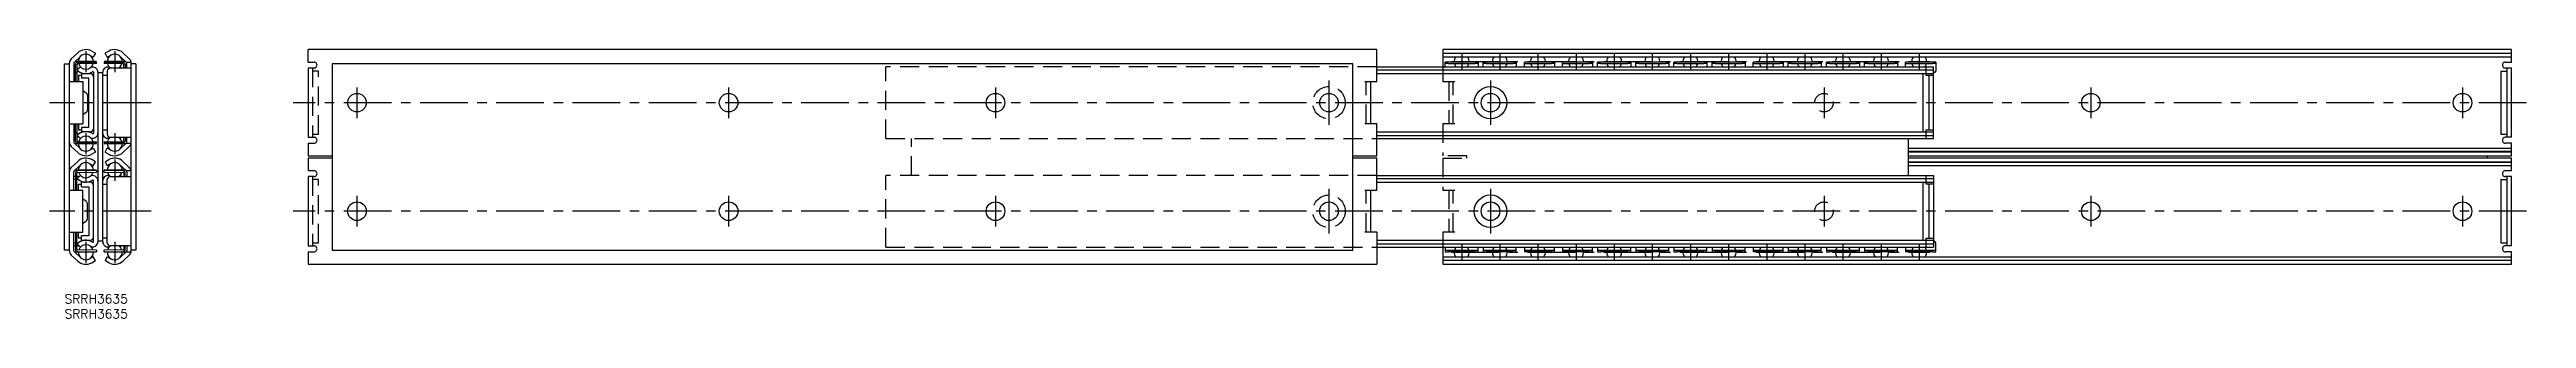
# Model space of a CAD drawing. Extents: x -5 to 820, y -8 to 81.
import ezdxf

# ---------------------------------------------------------------- set-up
doc = ezdxf.new("R2010")
doc.units = 0
doc.header["$LTSCALE"] = 0.5
doc.linetypes.add('CENTER', pattern=[50.8, 31.75, -6.35, 6.35, -6.35])
doc.linetypes.add('DASHED', pattern=[19.05, 12.7, -6.35])
for name, color, linetype in [('MSM_CENTER', 1, 'CENTER'), ('MSM_CONTINUOUS', 7, 'CONTINUOUS'), ('MSM_DASHED', 4, 'DASHED'), ('MSM_PART_NUMBER', 7, 'CONTINUOUS')]:
    doc.layers.add(name, color=color, linetype=linetype)
doc.styles.get("Standard").update_dxf_attribs({"font": 'txt.shx', "height": 5.5, "bigfont": 'bigfont.shx'})

# ---------------------------------------------------------------- blocks, each defined once
blk = doc.blocks.new('*U11')
at = {"layer": 'MSM_PART_NUMBER'}
blk.add_text('SRRH3635', height=3, dxfattribs=at).set_placement((0, -3))
blk = doc.blocks.new('*U12')
at = {"layer": 'MSM_PART_NUMBER'}
blk.add_text('SRRH3635', height=3, dxfattribs=at).set_placement((0, -8))

msp = doc.modelspace()

# ---------------------------------------------------------------- linework, layer by layer
at = {"layer": 'MSM_CENTER'}
for p, q in [((10.6, 77.4), (3.6, 77.4)), ((7.1, 80.9), (7.1, 73.9)), ((20.2, 77.4), (13.2, 77.4)), ((16.7, 80.9), (16.7, 73.9)), ((461.91, 77.4), (621.31, 77.4)), ((465.41, 79.89), (465.41, 74.67)), ((478.11, 79.89), (478.11, 74.67)), ((490.81, 79.89), (490.81, 74.67)), ((503.51, 79.89), (503.51, 74.67)), ((516.21, 79.89), (516.21, 74.67)), ((528.91, 79.89), (528.91, 74.67)), ((541.61, 79.89), (541.61, 74.67)), ((554.31, 79.89), (554.31, 74.67)), ((567.01, 79.89), (567.01, 74.67)), ((579.71, 79.89), (579.71, 74.67)), ((592.41, 79.89), (592.41, 74.67)), ((605.11, 79.89), (605.11, 74.67)), ((617.81, 79.89), (617.81, 74.67)), ((97.41, 68.8), (97.41, 58.6)), ((221.21, 68.85), (221.21, 58.65)), ((310.11, 68.85), (310.11, 58.65)), ((421.21, 71.15), (421.21, 56.35)), ((475.01, 71.15), (475.01, 56.35)), ((586.11, 68.85), (586.11, 58.65)), ((675.01, 68.85), (675.01, 58.65)), ((798.81, 68.85), (798.81, 58.65)), ((28.8, 63.75), (-5, 63.75)), ((820.11, 63.75), (76.11, 63.75)), ((10.6, 50.1), (3.6, 50.1)), ((7.1, 53.6), (7.1, 46.6)), ((20.2, 50.1), (13.2, 50.1)), ((16.7, 53.6), (16.7, 46.6)), ((10.6, 41.3), (3.6, 41.3)), ((7.1, 44.8), (7.1, 37.8)), ((20.2, 41.3), (13.2, 41.3)), ((16.7, 44.8), (16.7, 37.8)), ((421.21, 35.05), (421.21, 20.25)), ((475.01, 35.05), (475.01, 20.25)), ((28.8, 27.65), (-5, 27.65)), ((820.11, 27.65), (76.11, 27.65)), ((97.41, 32.75), (97.41, 22.55)), ((221.21, 32.75), (221.21, 22.55)), ((310.11, 32.75), (310.11, 22.55)), ((586.11, 32.75), (586.11, 22.55)), ((675.01, 32.75), (675.01, 22.55)), ((798.81, 32.75), (798.81, 22.55)), ((7.1, 17.5), (7.1, 10.5)), ((16.7, 17.5), (16.7, 10.5)), ((465.41, 16.73), (465.41, 11.51)), ((478.11, 16.73), (478.11, 11.51)), ((490.81, 16.73), (490.81, 11.51)), ((503.51, 16.73), (503.51, 11.51)), ((516.21, 16.73), (516.21, 11.51)), ((528.91, 16.73), (528.91, 11.51)), ((541.61, 16.73), (541.61, 11.51)), ((554.31, 16.73), (554.31, 11.51)), ((567.01, 16.73), (567.01, 11.51)), ((579.71, 16.73), (579.71, 11.51)), ((592.41, 16.73), (592.41, 11.51)), ((605.11, 16.73), (605.11, 11.51)), ((617.81, 16.73), (617.81, 11.51)), ((10.6, 14), (3.6, 14)), ((20.2, 14), (13.2, 14)), ((461.91, 14), (621.31, 14))]:
    msp.add_line(p, q, dxfattribs=at)
at = {"layer": 'MSM_CONTINUOUS'}
for p, q in [((0, 14.7), (0, 76.7)), ((0, 76.7), (1.6, 76.7)), ((1.6, 14.51), (1.6, 76.89)), ((2.24, 78.34), (4.38, 80.33)), ((3.1, 76.88), (3.1, 70.75)), ((3.6, 75.25), (3.1, 75.25)), ((5.4, 79.23), (3.26, 77.24)), ((3.6, 70.75), (3.6, 76.44)), ((4.1, 76.44), (4.1, 70.75)), ((4.1, 75.25), (4.87, 75.25)), ((4.22, 74.62), (5.3, 75.67)), ((4.29, 77.14), (10.6, 77.25)), ((10.61, 76.75), (4.3, 76.64)), ((9.57, 78.89), (8.31, 79.59)), ((9.04, 80.9), (10.3, 80.2)), ((10.3, 80.2), (9.57, 78.89)), ((10.61, 76.75), (10.6, 77.25)), ((13.2, 77.25), (13.19, 76.75)), ((19.5, 76.64), (13.19, 76.75)), ((13.2, 77.25), (19.51, 77.14)), ((14.76, 80.9), (13.5, 80.2)), ((14.23, 78.89), (13.5, 80.2)), ((14.23, 78.89), (15.49, 79.59)), ((22.2, 75.25), (15.2, 75.25)), ((15.42, 75.25), (15.33, 75.31)), ((20.53, 77.25), (18.4, 79.23)), ((18.5, 75.67), (18.93, 75.25)), ((19.42, 80.33), (21.56, 78.34)), ((19.7, 75.25), (19.7, 76.44)), ((20.2, 76.44), (20.2, 75.25)), ((20.53, 77.25), (22.17, 77.25)), ((20.7, 75.25), (20.7, 76.88)), ((22.2, 14.52), (22.2, 76.88)), ((23.8, 76.7), (22.2, 76.7)), ((23.8, 76.7), (23.8, 14.7)), ((437.11, 81.4), (81.11, 81.4)), ((81.11, 77.25), (81.11, 81.4)), ((81.11, 77.25), (83.11, 77.25)), ((83.11, 75.25), (81.11, 75.25)), ((81.11, 75.25), (81.11, 52.25)), ((89.11, 76.7), (89.11, 14.7)), ((429.11, 76.7), (89.11, 76.7)), ((429.11, 14.7), (429.11, 76.7)), ((437.11, 70.75), (437.11, 81.4)), ((437.11, 75.67), (622.61, 75.67)), ((437.11, 74.62), (622.61, 74.62)), ((815.11, 81.4), (459.11, 81.4)), ((459.11, 81.4), (459.11, 75.67)), ((459.11, 80.2), (815.11, 80.2)), ((815.11, 78.89), (459.11, 78.89)), ((459.91, 75.67), (459.91, 77.23)), ((469.91, 77.25), (460.91, 77.25)), ((460.91, 76.75), (469.91, 76.75)), ((470.91, 77.23), (470.91, 75.67)), ((472.61, 75.67), (472.61, 77.23)), ((482.61, 77.25), (473.61, 77.25)), ((473.61, 76.75), (482.61, 76.75)), ((483.61, 77.23), (483.61, 75.67)), ((495.31, 77.25), (486.31, 77.25)), ((486.31, 75.67), (486.31, 77.25)), ((486.31, 76.75), (495.31, 76.75)), ((496.31, 77.23), (496.31, 75.67)), ((508.01, 77.25), (499.01, 77.25)), ((499.01, 75.67), (499.01, 77.25)), ((499.01, 76.75), (508.01, 76.75)), ((509.01, 77.23), (509.01, 75.67)), ((510.71, 75.67), (510.71, 77.23)), ((520.71, 77.25), (511.71, 77.25)), ((511.71, 76.75), (520.71, 76.75)), ((521.71, 77.23), (521.71, 75.67)), ((523.41, 75.67), (523.41, 77.23)), ((533.41, 77.25), (524.41, 77.25)), ((524.41, 76.75), (533.41, 76.75)), ((534.41, 77.23), (534.41, 75.67)), ((536.11, 75.67), (536.11, 77.23)), ((546.11, 77.25), (537.11, 77.25)), ((537.11, 76.75), (546.11, 76.75)), ((547.11, 77.23), (547.11, 75.67)), ((548.81, 75.67), (548.81, 77.23)), ((558.81, 77.25), (549.81, 77.25)), ((549.81, 76.75), (558.81, 76.75)), ((559.81, 77.23), (559.81, 75.67)), ((571.51, 77.25), (562.51, 77.25)), ((562.51, 75.67), (562.51, 77.25)), ((562.51, 76.75), (571.51, 76.75)), ((572.51, 77.23), (572.51, 75.67)), ((574.21, 75.67), (574.21, 77.23)), ((584.21, 77.25), (575.21, 77.25)), ((575.21, 76.75), (584.21, 76.75)), ((585.21, 77.23), (585.21, 75.71)), ((586.91, 75.67), (586.91, 77.23)), ((596.91, 77.25), (587.91, 77.25)), ((587.91, 76.75), (596.91, 76.75)), ((597.91, 77.23), (597.91, 75.67)), ((599.61, 75.67), (599.61, 77.23)), ((609.61, 77.25), (600.61, 77.25)), ((600.61, 76.75), (609.61, 76.75)), ((610.61, 77.23), (610.61, 75.67)), ((622.31, 77.25), (613.31, 77.25)), ((613.31, 75.67), (613.31, 77.25)), ((613.31, 76.75), (622.31, 76.75)), ((620.11, 72.75), (620.11, 75.67)), ((622.61, 51.83), (622.61, 75.67)), ((623.31, 77.23), (623.31, 74.25)), ((813.11, 77.25), (815.11, 77.25)), ((815.11, 75.25), (813.11, 75.25)), ((813.61, 75.25), (813.61, 52.25)), ((815.11, 77.25), (815.11, 81.4)), ((815.11, 52.25), (815.11, 75.25)), ((1.6, 70.75), (6.1, 70.75)), ((3.1, 74.25), (3.6, 74.25)), ((3.6, 73.75), (4.1, 73.75)), ((4.1, 74.25), (4.63, 74.25)), ((4.6, 72.75), (4.6, 70.75)), ((5.6, 72.75), (4.6, 72.75)), ((5.6, 73.4), (5.6, 71.9)), ((5.6, 73.4), (8.6, 73.4)), ((8.1, 71.9), (5.6, 71.9)), ((6.1, 70.75), (6.1, 56.75)), ((6.1, 67.75), (7.15, 67.05)), ((7.6, 66.21), (7.6, 61.29)), ((8.1, 55.6), (8.1, 71.9)), ((9.6, 72.75), (9.54, 72.75)), ((9.6, 73.89), (9.6, 53.61)), ((11.1, 73.89), (11.1, 17.51)), ((12.7, 73.7), (11.1, 73.7)), ((12.7, 17.51), (12.7, 73.89)), ((14.2, 72.75), (12.7, 72.75)), ((14.2, 74.25), (14.2, 53.25)), ((433.11, 70.75), (437.11, 70.75)), ((435.11, 56.75), (435.11, 70.75)), ((437.11, 73.4), (622.61, 73.4)), ((619.11, 54.1), (619.11, 73.4)), ((622.61, 72.75), (620.11, 72.75)), ((621.11, 54.75), (621.11, 72.75)), ((622.81, 73.75), (622.61, 73.75)), ((811.61, 74.25), (813.61, 74.25)), ((811.61, 74.25), (811.61, 53.25)), ((7.15, 60.45), (6.1, 59.75)), ((1.6, 56.75), (6.1, 56.75)), ((3.1, 56.75), (3.1, 50.62)), ((3.6, 53.25), (3.1, 53.25)), ((3.6, 52.25), (3.1, 52.25)), ((3.26, 50.26), (5.4, 48.27)), ((3.6, 51.06), (3.6, 56.75)), ((4.1, 53.75), (3.6, 53.75)), ((4.1, 56.75), (4.1, 51.06)), ((4.63, 53.25), (4.1, 53.25)), ((4.87, 52.25), (4.1, 52.25)), ((5.3, 51.83), (4.22, 52.88)), ((10.6, 50.25), (4.29, 50.36)), ((4.3, 50.86), (10.61, 50.75)), ((4.6, 56.75), (4.6, 54.75)), ((4.6, 54.75), (5.6, 54.75)), ((5.6, 55.6), (5.6, 54.1)), ((5.6, 55.6), (8.1, 55.6)), ((8.6, 54.1), (5.6, 54.1)), ((9.54, 54.75), (9.6, 54.75)), ((10.6, 50.25), (10.61, 50.75)), ((12.7, 54.75), (14.2, 54.75)), ((13.19, 50.75), (19.5, 50.86)), ((13.19, 50.75), (13.2, 50.25)), ((19.51, 50.36), (13.2, 50.25)), ((15.2, 52.25), (22.2, 52.25)), ((15.33, 52.19), (15.42, 52.25)), ((18.4, 48.27), (20.53, 50.25)), ((18.93, 52.25), (18.5, 51.83)), ((19.7, 51.06), (19.7, 52.25)), ((20.2, 52.25), (20.2, 51.06)), ((20.53, 50.25), (22.2, 50.25)), ((20.7, 50.62), (20.7, 52.25)), ((81.11, 52.25), (83.11, 52.25)), ((81.11, 50.25), (83.11, 50.25)), ((81.11, 50.25), (81.11, 46.1)), ((437.11, 56.75), (433.11, 56.75)), ((437.11, 46.1), (437.11, 56.75)), ((437.11, 54.1), (622.61, 54.1)), ((437.11, 52.88), (622.61, 52.88)), ((437.11, 51.83), (622.61, 51.83)), ((614.11, 51.83), (614.11, 39.57)), ((620.11, 51.83), (620.11, 54.75)), ((620.11, 54.75), (622.61, 54.75)), ((811.61, 53.25), (813.61, 53.25)), ((815.11, 52.25), (813.11, 52.25)), ((815.11, 50.25), (813.11, 50.25)), ((815.11, 46.1), (815.11, 50.25)), ((4.38, 47.17), (2.24, 49.16)), ((4.38, 44.23), (2.24, 42.24)), ((3.26, 41.14), (5.4, 43.13)), ((8.31, 47.91), (9.57, 48.61)), ((8.31, 43.49), (9.57, 42.79)), ((10.3, 47.3), (9.04, 46.6)), ((10.3, 44.1), (9.04, 44.8)), ((9.57, 48.61), (10.3, 47.3)), ((9.57, 42.79), (10.3, 44.1)), ((13.5, 47.3), (14.23, 48.61)), ((13.5, 47.3), (14.76, 46.6)), ((13.5, 44.1), (14.76, 44.8)), ((13.5, 44.1), (14.23, 42.79)), ((15.49, 47.91), (14.23, 48.61)), ((15.49, 43.49), (14.23, 42.79)), ((18.4, 43.13), (20.53, 41.15)), ((21.56, 49.16), (19.42, 47.17)), ((21.56, 42.24), (19.42, 44.23)), ((81.11, 46.1), (89.11, 46.1)), ((89.11, 45.3), (81.11, 45.3)), ((81.11, 45.3), (81.11, 41.15)), ((429.11, 46.1), (437.11, 46.1)), ((437.11, 45.3), (429.11, 45.3)), ((437.11, 34.65), (437.11, 45.3)), ((614.11, 48.61), (815.11, 48.61)), ((614.11, 47.6), (815.11, 47.6)), ((815.11, 47.3), (614.11, 47.3)), ((614.11, 46.1), (815.11, 46.1)), ((815.11, 45.3), (614.11, 45.3)), ((614.11, 44.1), (815.11, 44.1)), ((815.11, 43.8), (614.11, 43.8)), ((815.11, 42.79), (614.11, 42.79)), ((807.11, 45.3), (807.11, 46.1)), ((815.11, 41.15), (815.11, 45.3)), ((1.6, 34.65), (6.1, 34.65)), ((3.1, 34.65), (3.1, 40.78)), ((3.6, 39.15), (3.1, 39.15)), ((3.6, 38.15), (3.1, 38.15)), ((3.6, 40.34), (3.6, 34.65)), ((4.1, 37.65), (3.6, 37.65)), ((4.1, 34.65), (4.1, 40.34)), ((4.87, 39.15), (4.1, 39.15)), ((4.63, 38.15), (4.1, 38.15)), ((5.3, 39.57), (4.22, 38.52)), ((10.6, 41.15), (4.29, 41.04)), ((4.3, 40.54), (10.61, 40.65)), ((4.6, 34.65), (4.6, 36.65)), ((4.6, 36.65), (5.6, 36.65)), ((8.6, 37.3), (5.6, 37.3)), ((5.6, 35.8), (5.6, 37.3)), ((5.6, 35.8), (8.1, 35.8)), ((6.1, 20.65), (6.1, 34.65)), ((8.1, 35.8), (8.1, 19.5)), ((9.54, 36.65), (9.6, 36.65)), ((9.6, 17.51), (9.6, 37.79)), ((10.6, 41.15), (10.61, 40.65)), ((12.7, 36.65), (14.2, 36.65)), ((13.19, 40.65), (13.2, 41.15)), ((13.19, 40.65), (19.5, 40.54)), ((19.51, 41.04), (13.2, 41.15)), ((14.2, 17.15), (14.2, 38.15)), ((15.2, 39.15), (22.2, 39.15)), ((15.33, 39.21), (15.42, 39.15)), ((18.93, 39.15), (18.5, 39.57)), ((19.7, 40.34), (19.7, 39.15)), ((20.2, 39.15), (20.2, 40.34)), ((20.53, 41.15), (22.2, 41.15)), ((20.7, 40.78), (20.7, 39.15)), ((81.11, 41.15), (83.11, 41.15)), ((83.11, 39.15), (81.11, 39.15)), ((81.11, 39.15), (81.11, 16.15)), ((433.11, 34.65), (437.11, 34.65)), ((435.11, 20.65), (435.11, 34.65)), ((437.11, 39.57), (622.61, 39.57)), ((437.11, 38.52), (622.61, 38.52)), ((437.11, 37.3), (622.61, 37.3)), ((619.11, 18), (619.11, 37.3)), ((620.11, 36.65), (620.11, 39.57)), ((622.61, 36.65), (620.11, 36.65)), ((621.11, 18.65), (621.11, 36.65)), ((622.61, 39.57), (622.61, 15.73)), ((811.61, 38.15), (811.61, 17.15)), ((811.61, 38.15), (813.61, 38.15)), ((813.11, 41.15), (815.11, 41.15)), ((815.11, 39.15), (813.11, 39.15)), ((813.61, 39.15), (813.61, 16.15)), ((815.11, 16.15), (815.11, 39.15)), ((7.15, 30.95), (6.1, 31.65)), ((7.6, 25.19), (7.6, 30.11)), ((1.6, 20.65), (6.1, 20.65)), ((3.1, 14.52), (3.1, 20.65)), ((3.1, 17.15), (3.6, 17.15)), ((3.6, 20.65), (3.6, 14.96)), ((3.6, 17.65), (4.1, 17.65)), ((4.1, 14.96), (4.1, 20.65)), ((4.1, 17.15), (4.63, 17.15)), ((4.22, 16.78), (5.3, 15.73)), ((4.6, 18.65), (4.6, 20.65)), ((5.6, 18.65), (4.6, 18.65)), ((8.1, 19.5), (5.6, 19.5)), ((5.6, 18), (5.6, 19.5)), ((5.6, 18), (8.6, 18)), ((6.1, 23.65), (7.15, 24.35)), ((9.6, 18.65), (9.54, 18.65)), ((12.7, 17.7), (11.1, 17.7)), ((14.2, 18.65), (12.7, 18.65)), ((437.11, 20.65), (433.11, 20.65)), ((437.11, 20.65), (437.11, 10)), ((437.11, 18), (622.61, 18)), ((437.11, 16.78), (622.61, 16.78)), ((620.11, 15.73), (620.11, 18.65)), ((620.11, 18.65), (622.61, 18.65)), ((622.81, 17.65), (622.61, 17.65)), ((623.31, 14.17), (623.31, 17.15)), ((811.61, 17.15), (813.61, 17.15)), ((1.6, 14.7), (0, 14.7)), ((2.24, 13.06), (4.38, 11.07)), ((3.6, 16.15), (3.1, 16.15)), ((5.4, 12.17), (3.26, 14.16)), ((4.1, 16.15), (4.87, 16.15)), ((4.29, 14.26), (10.6, 14.15)), ((10.61, 14.65), (4.3, 14.76)), ((9.57, 12.51), (8.31, 11.81)), ((9.04, 10.5), (10.3, 11.2)), ((10.3, 11.2), (9.57, 12.51)), ((10.61, 14.65), (10.6, 14.15)), ((19.5, 14.76), (13.19, 14.65)), ((13.2, 14.15), (13.19, 14.65)), ((13.2, 14.15), (19.51, 14.26)), ((14.23, 12.51), (13.5, 11.2)), ((14.76, 10.5), (13.5, 11.2)), ((14.23, 12.51), (15.49, 11.81)), ((22.2, 16.15), (15.2, 16.15)), ((15.42, 16.15), (15.33, 16.09)), ((20.53, 14.15), (18.4, 12.17)), ((18.5, 15.73), (18.93, 16.15)), ((19.42, 11.07), (21.56, 13.06)), ((19.7, 16.15), (19.7, 14.96)), ((20.2, 14.96), (20.2, 16.15)), ((20.53, 14.15), (22.17, 14.15)), ((20.7, 16.15), (20.7, 14.52)), ((23.8, 14.7), (22.2, 14.7)), ((81.11, 16.15), (83.11, 16.15)), ((81.11, 14.15), (83.11, 14.15)), ((81.11, 14.15), (81.11, 10)), ((81.11, 10), (437.11, 10)), ((89.11, 14.7), (429.11, 14.7)), ((437.11, 15.73), (622.61, 15.73)), ((459.11, 15.73), (459.11, 10)), ((459.11, 12.51), (815.11, 12.51)), ((815.11, 11.2), (459.11, 11.2)), ((459.11, 10), (815.11, 10)), ((459.91, 15.73), (459.91, 14.17)), ((460.91, 14.65), (469.91, 14.65)), ((469.91, 14.15), (460.91, 14.15)), ((470.91, 14.17), (470.91, 15.73)), ((472.61, 15.73), (472.61, 14.17)), ((473.61, 14.65), (482.61, 14.65)), ((482.61, 14.15), (473.61, 14.15)), ((483.61, 14.17), (483.61, 15.73)), ((486.31, 15.73), (486.31, 14.15)), ((486.31, 14.65), (495.31, 14.65)), ((495.31, 14.15), (486.31, 14.15)), ((496.31, 14.17), (496.31, 15.73)), ((499.01, 15.73), (499.01, 14.15)), ((499.01, 14.65), (508.01, 14.65)), ((508.01, 14.15), (499.01, 14.15)), ((509.01, 14.17), (509.01, 15.73)), ((510.71, 15.73), (510.71, 14.17)), ((511.71, 14.65), (520.71, 14.65)), ((520.71, 14.15), (511.71, 14.15)), ((521.71, 14.17), (521.71, 15.73)), ((523.41, 15.73), (523.41, 14.17)), ((524.41, 14.65), (533.41, 14.65)), ((533.41, 14.15), (524.41, 14.15)), ((534.41, 14.17), (534.41, 15.73)), ((536.11, 15.73), (536.11, 14.17)), ((537.11, 14.65), (546.11, 14.65)), ((546.11, 14.15), (537.11, 14.15)), ((547.11, 14.17), (547.11, 15.73)), ((548.81, 15.73), (548.81, 14.17)), ((549.81, 14.65), (558.81, 14.65)), ((558.81, 14.15), (549.81, 14.15)), ((559.81, 14.17), (559.81, 15.73)), ((562.51, 15.73), (562.51, 14.15)), ((562.51, 14.65), (571.51, 14.65)), ((571.51, 14.15), (562.51, 14.15)), ((572.51, 14.17), (572.51, 15.73)), ((574.21, 15.73), (574.21, 14.17)), ((575.21, 14.65), (584.21, 14.65)), ((584.21, 14.15), (575.21, 14.15)), ((585.21, 14.17), (585.21, 15.69)), ((586.91, 15.73), (586.91, 14.17)), ((587.91, 14.65), (596.91, 14.65)), ((596.91, 14.15), (587.91, 14.15)), ((597.91, 14.17), (597.91, 15.73)), ((599.61, 15.73), (599.61, 14.17)), ((600.61, 14.65), (609.61, 14.65)), ((609.61, 14.15), (600.61, 14.15)), ((610.61, 14.17), (610.61, 15.73)), ((613.31, 15.73), (613.31, 14.15)), ((613.31, 14.65), (622.31, 14.65)), ((622.31, 14.15), (613.31, 14.15)), ((815.11, 16.15), (813.11, 16.15)), ((815.11, 14.15), (813.11, 14.15)), ((815.11, 10), (815.11, 14.15))]:
    msp.add_line(p, q, dxfattribs=at)
for centre, radius in [((97.41, 63.75), 3.1), ((221.21, 63.75), 3.1), ((310.11, 63.75), 3.1), ((421.21, 63.75), 3.1), ((475.01, 63.75), 5.4), ((475.01, 63.75), 3.1), ((675.01, 63.75), 3.1), ((798.81, 63.75), 3.1), ((475.01, 27.65), 5.4), ((97.41, 27.65), 3.1), ((221.21, 27.65), 3.1), ((310.11, 27.65), 3.1), ((421.21, 27.65), 3.1), ((475.01, 27.65), 3.1), ((675.01, 27.65), 3.1), ((798.81, 27.65), 3.1)]:
    msp.add_circle(centre, radius, dxfattribs=at)
for centre, radius, start, end in [((3.6, 76.88), 2, 132.89657, 179.64732), ((3.6, 76.88), 0.5, 132.89464, 180), ((4.3, 76.44), 0.7, 91, 180), ((4.3, 76.44), 0.2, 91, 180), ((7.1, 77.4), 4, 223.94552, 303.20382), ((7.1, 77.4), 4, 61.01295, 132.89464), ((7.1, 77.4), 2.5, 356.1571, 185.84295), ((7.1, 77.4), 2.5, 197.52444, 344.47369), ((9.4, 73.89), 1.7, 0, 123.20382), ((14.4, 73.89), 1.7, 56.79618, 180), ((16.7, 77.4), 2.5, 354.15705, 183.8429), ((15.2, 74.25), 1, 90, 180), ((16.7, 77.4), 2.5, 195.52444, 236.79618), ((16.7, 77.4), 4, 47.10536, 118.98705), ((16.7, 77.4), 2.5, 300.68338, 342.47556), ((19.5, 76.44), 0.2, 0, 89), ((19.5, 76.44), 0.7, 0, 89), ((20.21, 76.88), 0.485, 359.21849, 48.79743), ((20.2, 76.88), 2, 10.71396, 47.10536), ((20.27, 76.88), 1.94, 359.81945, 10.89437), ((83.11, 76.25), 1, 269.99931, 90.00069), ((460.66, 62.91), 14.34, 89.00139, 92.99837), ((460.66, 62.41), 14.34, 89.0012, 92.99845), ((465.41, 77.4), 2.5, 143.47578, 183.43981), ((465.41, 77.4), 2.5, 195.06827, 223.94553), ((465.41, 77.4), 2.5, 316.05447, 344.93173), ((465.41, 77.4), 2.5, 356.56019, 36.52422), ((470.16, 62.91), 14.34, 87.00163, 90.99861), ((470.16, 62.41), 14.34, 87.00155, 90.9988), ((473.36, 62.91), 14.34, 89.00154, 92.99822), ((473.36, 62.41), 14.34, 89.00135, 92.9983), ((478.11, 77.4), 2.5, 143.47578, 183.43981), ((478.11, 77.4), 2.5, 195.06827, 223.94553), ((478.11, 77.4), 2.5, 316.05447, 344.93173), ((478.11, 77.4), 2.5, 356.56019, 36.52422), ((482.86, 62.91), 14.34, 87.00178, 90.99846), ((482.86, 62.41), 14.34, 87.0017, 90.99865), ((490.81, 77.4), 2.5, 143.47578, 183.43981), ((490.81, 77.4), 2.5, 195.06827, 223.94553), ((490.81, 77.4), 2.5, 316.05447, 344.93173), ((490.81, 77.4), 2.5, 356.56019, 36.52422), ((495.56, 62.91), 14.34, 87.00163, 90.99858), ((495.56, 62.41), 14.34, 87.00154, 90.99878), ((503.51, 77.4), 2.5, 143.47578, 183.43981), ((503.51, 77.4), 2.5, 195.06827, 223.94553), ((503.51, 77.4), 2.5, 316.05447, 344.93173), ((503.51, 77.4), 2.5, 356.56019, 36.52422), ((508.26, 62.91), 14.34, 87.00168, 90.99856), ((508.26, 62.41), 14.34, 87.00159, 90.99876), ((511.46, 62.91), 14.34, 89.00144, 92.99832), ((511.46, 62.41), 14.34, 89.00124, 92.99841), ((516.21, 77.4), 2.5, 143.47578, 183.43981), ((516.21, 77.4), 2.5, 195.06827, 223.94553), ((516.21, 77.4), 2.5, 316.05447, 344.93173), ((516.21, 77.4), 2.5, 356.56019, 36.52422), ((520.96, 62.91), 14.34, 87.00178, 90.99846), ((520.96, 62.41), 14.34, 87.0017, 90.99865), ((524.16, 62.91), 14.34, 89.00142, 92.99837), ((524.16, 62.41), 14.34, 89.00122, 92.99846), ((528.91, 77.4), 2.5, 143.47578, 183.43981), ((528.91, 77.4), 2.5, 195.06827, 223.94553), ((528.91, 77.4), 2.5, 316.05447, 344.93173), ((528.91, 77.4), 2.5, 356.56019, 36.52422), ((533.66, 62.91), 14.34, 87.00168, 90.99856), ((533.66, 62.41), 14.34, 87.00159, 90.99876), ((536.86, 62.91), 14.34, 89.00147, 92.99829), ((536.86, 62.41), 14.34, 89.00127, 92.99838), ((541.61, 77.4), 2.5, 143.47578, 183.43981), ((541.61, 77.4), 2.5, 195.06827, 223.94553), ((541.61, 77.4), 2.5, 316.05447, 344.93173), ((541.61, 77.4), 2.5, 356.56019, 36.52422), ((546.36, 62.91), 14.34, 87.00173, 90.99851), ((546.36, 62.41), 14.34, 87.00164, 90.9987), ((549.56, 62.91), 14.34, 89.00147, 92.99829), ((549.56, 62.41), 14.34, 89.00127, 92.99838), ((554.31, 77.4), 2.5, 143.47578, 183.43981), ((554.31, 77.4), 2.5, 195.06827, 223.94553), ((554.31, 77.4), 2.5, 316.05447, 344.93173), ((554.31, 77.4), 2.5, 356.56019, 36.52422), ((559.06, 62.91), 14.34, 87.00171, 90.99853), ((559.06, 62.41), 14.34, 87.00162, 90.99873), ((567.01, 77.4), 2.5, 143.47578, 183.43981), ((567.01, 77.4), 2.5, 195.06827, 223.94553), ((567.01, 77.4), 2.5, 316.05447, 344.93173), ((567.01, 77.4), 2.5, 356.56019, 36.52422), ((571.76, 62.91), 14.34, 87.00171, 90.99853), ((571.76, 62.41), 14.34, 87.00162, 90.99873), ((574.96, 62.91), 14.34, 89.00149, 92.99827), ((574.96, 62.41), 14.34, 89.0013, 92.99836), ((579.71, 77.4), 2.5, 143.47578, 183.43981), ((579.71, 77.4), 2.5, 195.06827, 223.94553), ((579.71, 77.4), 2.5, 316.05447, 344.93173), ((579.71, 77.4), 2.5, 356.56019, 36.52422), ((584.46, 62.91), 14.34, 87.00178, 90.99846), ((584.46, 62.41), 14.34, 87.0017, 90.99865), ((587.66, 62.91), 14.34, 89.00139, 92.99837), ((587.66, 62.41), 14.34, 89.0012, 92.99845), ((592.41, 77.4), 2.5, 143.47578, 183.43981), ((592.41, 77.4), 2.5, 195.06827, 223.94553), ((592.41, 77.4), 2.5, 316.05447, 344.93173), ((592.41, 77.4), 2.5, 356.56019, 36.52422), ((597.16, 62.91), 14.34, 87.00163, 90.99861), ((597.16, 62.41), 14.34, 87.00155, 90.9988), ((600.36, 62.91), 14.34, 89.00154, 92.99822), ((600.36, 62.41), 14.34, 89.00135, 92.9983), ((605.11, 77.4), 2.5, 143.47578, 183.43981), ((605.11, 77.4), 2.5, 195.06827, 223.94553), ((605.11, 77.4), 2.5, 316.05447, 344.93173), ((605.11, 77.4), 2.5, 356.56019, 36.52422), ((609.86, 62.91), 14.34, 87.00178, 90.99846), ((609.86, 62.41), 14.34, 87.0017, 90.99865), ((617.81, 77.4), 2.5, 143.47578, 183.43981), ((617.81, 77.4), 2.5, 195.06827, 223.94553), ((617.81, 77.4), 2.5, 316.05447, 344.93173), ((617.81, 77.4), 2.5, 356.56019, 36.52422), ((622.56, 62.91), 14.34, 87.00163, 90.99858), ((622.56, 62.41), 14.34, 87.00154, 90.99878), ((813.11, 76.25), 1, 89.99931, 270.00069), ((6.6, 66.21), 1, 0, 56.30993), ((8.6, 72.4), 1, 0, 90), ((9.4, 73.89), 0.2, 0, 123.20382), ((622.81, 74.25), 0.5, 270, 0), ((6.6, 61.29), 1, 303.69007, 0), ((3.6, 50.62), 2, 180, 227.10536), ((3.6, 50.62), 0.5, 180, 227.10536), ((4.3, 51.06), 0.7, 180, 269), ((4.3, 51.06), 0.2, 180, 269), ((7.1, 50.1), 4, 56.79618, 136.05448), ((7.1, 50.1), 2.5, 174.15708, 3.84292), ((7.1, 50.1), 2.5, 15.52444, 162.47556), ((9.4, 53.61), 1.7, 236.79618, 0), ((8.6, 55.1), 1, 270, 0), ((9.4, 53.61), 0.2, 236.79618, 0), ((14.4, 53.61), 1.7, 180, 303.20382), ((15.2, 53.25), 1, 180, 270), ((16.7, 50.1), 2.5, 176.15708, 5.84292), ((16.7, 50.1), 2.5, 123.20382, 164.47556), ((16.7, 50.1), 2.5, 17.52444, 59.31658), ((19.5, 51.06), 0.2, 271, 0), ((19.5, 51.06), 0.7, 271, 0), ((20.21, 50.62), 0.489, 311.4242, 0.55967), ((19.88, 50.87), 2.4, 314.42793, 344.9906), ((83.11, 51.25), 1, 269.99931, 90.00069), ((813.11, 51.25), 1, 89.99931, 270.00069), ((3.6, 40.78), 2, 132.89464, 180), ((7.1, 50.1), 4, 227.10536, 298.98705), ((7.1, 41.3), 4, 61.01295, 132.89464), ((7.1, 41.3), 2.5, 356.15708, 185.84292), ((16.7, 41.3), 2.5, 354.15708, 183.84292), ((16.7, 50.1), 4, 241.01295, 312.89464), ((16.7, 41.3), 4, 47.10536, 118.98705), ((19.88, 40.53), 2.4, 15.0094, 45.57207), ((3.6, 40.78), 0.5, 132.89464, 180), ((4.3, 40.34), 0.7, 91, 180), ((4.3, 40.34), 0.2, 91, 180), ((7.1, 41.3), 4, 223.94552, 303.20382), ((7.1, 41.3), 2.5, 197.52444, 344.47556), ((9.4, 37.79), 1.7, 0, 123.20382), ((8.6, 36.3), 1, 0, 90), ((9.4, 37.79), 0.2, 0, 123.20382), ((14.4, 37.79), 1.7, 56.79618, 180), ((15.2, 38.15), 1, 90, 180), ((16.7, 41.3), 2.5, 195.52444, 236.79618), ((16.7, 41.3), 2.5, 300.68342, 342.47556), ((19.5, 40.34), 0.2, 0, 89), ((19.5, 40.34), 0.7, 0, 89), ((20.21, 40.78), 0.489, 359.44033, 48.5758), ((83.11, 40.15), 1, 269.99931, 90.00069), ((813.11, 40.15), 1, 89.99931, 270.00069), ((6.6, 30.11), 1, 0, 56.30993), ((6.6, 25.19), 1, 303.69007, 0), ((7.1, 14), 4, 56.79618, 136.05448), ((9.4, 17.51), 1.7, 236.79618, 0), ((8.6, 19), 1, 270, 0), ((9.4, 17.51), 0.2, 236.79618, 0), ((14.4, 17.51), 1.7, 180, 303.20382), ((15.2, 17.15), 1, 180, 270), ((622.81, 17.15), 0.5, 360, 90), ((3.6, 14.52), 2, 180.35268, 227.10343), ((3.6, 14.52), 0.5, 180, 227.10536), ((4.3, 14.96), 0.7, 180, 269), ((4.3, 14.96), 0.2, 180, 269), ((7.1, 14), 4, 227.10536, 298.98705), ((7.1, 14), 2.5, 174.15705, 3.8429), ((7.1, 14), 2.5, 15.52443, 162.47556), ((16.7, 14), 2.5, 176.1571, 5.84295), ((16.7, 14), 2.5, 123.20382, 164.47556), ((16.7, 14), 4, 241.01295, 312.89464), ((16.7, 14), 2.5, 17.52444, 59.31662), ((19.5, 14.96), 0.2, 271, 0), ((19.5, 14.96), 0.7, 271, 0), ((25.23, 9.1), 6.9, 132.85907, 132.92634), ((20.22, 14.51), 0.484, 312.08878, 0.80607), ((20.2, 14.52), 2, 312.89464, 349.28604), ((20.27, 14.52), 1.94, 349.10563, 0.18055), ((83.11, 15.15), 1, 269.99931, 90.00069), ((460.66, 28.99), 14.34, 267.00155, 270.9988), ((460.66, 28.49), 14.34, 267.00163, 270.99861), ((465.41, 14), 2.5, 176.56019, 216.52422), ((465.41, 14), 2.5, 136.05447, 164.93163), ((465.41, 14), 2.5, 15.06837, 43.94553), ((465.41, 14), 2.5, 323.47578, 3.43981), ((470.16, 28.99), 14.34, 269.0012, 272.99845), ((470.16, 28.49), 14.34, 269.00139, 272.99836), ((473.36, 28.99), 14.34, 267.0017, 270.99865), ((473.36, 28.49), 14.34, 267.00178, 270.99846), ((478.11, 14), 2.5, 176.56019, 216.52422), ((478.11, 14), 2.5, 136.05447, 164.93163), ((478.11, 14), 2.5, 15.06837, 43.94553), ((478.11, 14), 2.5, 323.47578, 3.43981), ((482.86, 28.99), 14.34, 269.00135, 272.9983), ((482.86, 28.49), 14.34, 269.00154, 272.99822), ((490.81, 14), 2.5, 176.56019, 216.52422), ((490.81, 14), 2.5, 136.05447, 164.93163), ((490.81, 14), 2.5, 15.06837, 43.94553), ((490.81, 14), 2.5, 323.47578, 3.43981), ((495.56, 28.99), 14.34, 269.00122, 272.99846), ((495.56, 28.49), 14.34, 269.00142, 272.99837), ((503.51, 14), 2.5, 176.56019, 216.52422), ((503.51, 14), 2.5, 136.05447, 164.93162), ((503.51, 14), 2.5, 15.06838, 43.94553), ((503.51, 14), 2.5, 323.47578, 3.43981), ((508.26, 28.99), 14.34, 269.00124, 272.99841), ((508.26, 28.49), 14.34, 269.00144, 272.99832), ((511.46, 28.99), 14.34, 267.00159, 270.99876), ((511.46, 28.49), 14.34, 267.00168, 270.99856), ((516.21, 14), 2.5, 176.56019, 216.52422), ((516.21, 14), 2.5, 136.05447, 164.93162), ((516.21, 14), 2.5, 15.06838, 43.94553), ((516.21, 14), 2.5, 323.47578, 3.43981), ((520.96, 28.99), 14.34, 269.00135, 272.9983), ((520.96, 28.49), 14.34, 269.00154, 272.99822), ((524.16, 28.99), 14.34, 267.00154, 270.99878), ((524.16, 28.49), 14.34, 267.00163, 270.99858), ((528.91, 14), 2.5, 176.56019, 216.52422), ((528.91, 14), 2.5, 136.05447, 164.93162), ((528.91, 14), 2.5, 15.06838, 43.94553), ((528.91, 14), 2.5, 323.47578, 3.43981), ((533.66, 28.99), 14.34, 269.00124, 272.99841), ((533.66, 28.49), 14.34, 269.00144, 272.99832), ((536.86, 28.99), 14.34, 267.00162, 270.99873), ((536.86, 28.49), 14.34, 267.00171, 270.99853), ((541.61, 14), 2.5, 176.56019, 216.52422), ((541.61, 14), 2.5, 136.05447, 164.93162), ((541.61, 14), 2.5, 15.06838, 43.94553), ((541.61, 14), 2.5, 323.47578, 3.43981), ((546.36, 28.99), 14.34, 269.0013, 272.99835), ((546.36, 28.49), 14.34, 269.00149, 272.99827), ((549.56, 28.99), 14.34, 267.00162, 270.99873), ((549.56, 28.49), 14.34, 267.00171, 270.99853), ((554.31, 14), 2.5, 176.56019, 216.52422), ((554.31, 14), 2.5, 136.05447, 164.93162), ((554.31, 14), 2.5, 15.06838, 43.94553), ((554.31, 14), 2.5, 323.47578, 3.43981), ((559.06, 28.99), 14.34, 269.00127, 272.99838), ((559.06, 28.49), 14.34, 269.00147, 272.99829), ((567.01, 14), 2.5, 176.56019, 216.52422), ((567.01, 14), 2.5, 136.05447, 164.93161), ((567.01, 14), 2.5, 15.06839, 43.94553), ((567.01, 14), 2.5, 323.47578, 3.43981), ((571.76, 28.99), 14.34, 269.00127, 272.99838), ((571.76, 28.49), 14.34, 269.00147, 272.99829), ((574.96, 28.99), 14.34, 267.00164, 270.9987), ((574.96, 28.49), 14.34, 267.00173, 270.99851), ((579.71, 14), 2.5, 176.56019, 216.52422), ((579.71, 14), 2.5, 136.05447, 164.93161), ((579.71, 14), 2.5, 15.06839, 43.94553), ((579.71, 14), 2.5, 323.47578, 3.43981), ((584.46, 28.99), 14.34, 269.00135, 272.9983), ((584.46, 28.49), 14.34, 269.00154, 272.99822), ((587.66, 28.99), 14.34, 267.00155, 270.9988), ((587.66, 28.49), 14.34, 267.00163, 270.99861), ((592.41, 14), 2.5, 176.56019, 216.52422), ((592.41, 14), 2.5, 136.05447, 164.93173), ((592.41, 14), 2.5, 15.06826, 43.94553), ((592.41, 14), 2.5, 323.47578, 3.43981), ((597.16, 28.99), 14.34, 269.0012, 272.99845), ((597.16, 28.49), 14.34, 269.00139, 272.99836), ((600.36, 28.99), 14.34, 267.0017, 270.99865), ((600.36, 28.49), 14.34, 267.00178, 270.99846), ((605.11, 14), 2.5, 176.56019, 216.52422), ((605.11, 14), 2.5, 136.05447, 164.93173), ((605.11, 14), 2.5, 15.06826, 43.94553), ((605.11, 14), 2.5, 323.47578, 3.43981), ((609.86, 28.99), 14.34, 269.00135, 272.9983), ((609.86, 28.49), 14.34, 269.00154, 272.99822), ((617.81, 14), 2.5, 176.56019, 216.52422), ((617.81, 14), 2.5, 136.05447, 164.93173), ((617.81, 14), 2.5, 15.06826, 43.94553), ((617.81, 14), 2.5, 323.47578, 3.43981), ((622.56, 28.99), 14.34, 269.00122, 272.99846), ((622.56, 28.49), 14.34, 269.00142, 272.99837), ((813.11, 15.15), 1, 89.99931, 270.00069)]:
    msp.add_arc(centre, radius, start, end, dxfattribs=at)
at = {"layer": 'MSM_DASHED'}
for p, q in [((82.61, 75.25), (82.61, 52.25)), ((437.11, 75.67), (273.61, 75.67)), ((273.61, 51.83), (273.61, 75.67)), ((459.11, 75.67), (459.11, 70.75)), ((84.61, 74.25), (82.61, 74.25)), ((84.61, 53.25), (84.61, 74.25)), ((433.61, 56.75), (433.61, 70.75)), ((459.11, 70.75), (463.11, 70.75)), ((461.11, 70.75), (461.11, 56.75)), ((462.61, 56.75), (462.61, 70.75)), ((82.61, 53.25), (84.61, 53.25)), ((273.61, 51.83), (437.11, 51.83)), ((282.11, 39.57), (282.11, 51.83)), ((463.11, 56.75), (459.11, 56.75)), ((459.11, 56.75), (459.11, 46.1)), ((467.11, 46.1), (459.11, 46.1)), ((459.11, 45.3), (459.11, 34.65)), ((459.11, 45.3), (467.11, 45.3)), ((467.11, 45.3), (467.11, 46.1)), ((82.61, 39.15), (82.61, 16.15)), ((84.61, 38.15), (82.61, 38.15)), ((84.61, 17.15), (84.61, 38.15)), ((437.11, 39.57), (273.61, 39.57)), ((273.61, 15.73), (273.61, 39.57)), ((433.61, 20.65), (433.61, 34.65)), ((459.11, 34.65), (463.11, 34.65)), ((461.11, 34.65), (461.11, 20.65)), ((462.61, 20.65), (462.61, 34.65)), ((82.61, 17.15), (84.61, 17.15)), ((463.11, 20.65), (459.11, 20.65)), ((459.11, 20.65), (459.11, 15.73)), ((273.61, 15.73), (437.11, 15.73))]:
    msp.add_line(p, q, dxfattribs=at)
for centre, radius in [((421.21, 63.75), 5.4), ((586.11, 63.75), 3.1), ((421.21, 27.65), 5.4), ((586.11, 27.65), 3.1)]:
    msp.add_circle(centre, radius, dxfattribs=at)

# ---------------------------------------------------------------- block references
at = {"layer": 'MSM_CONTINUOUS'}
for name in ['*U11', '*U12']:
    msp.add_blockref(name, (0, 0), dxfattribs=at)

doc.saveas('drawing.dxf')
